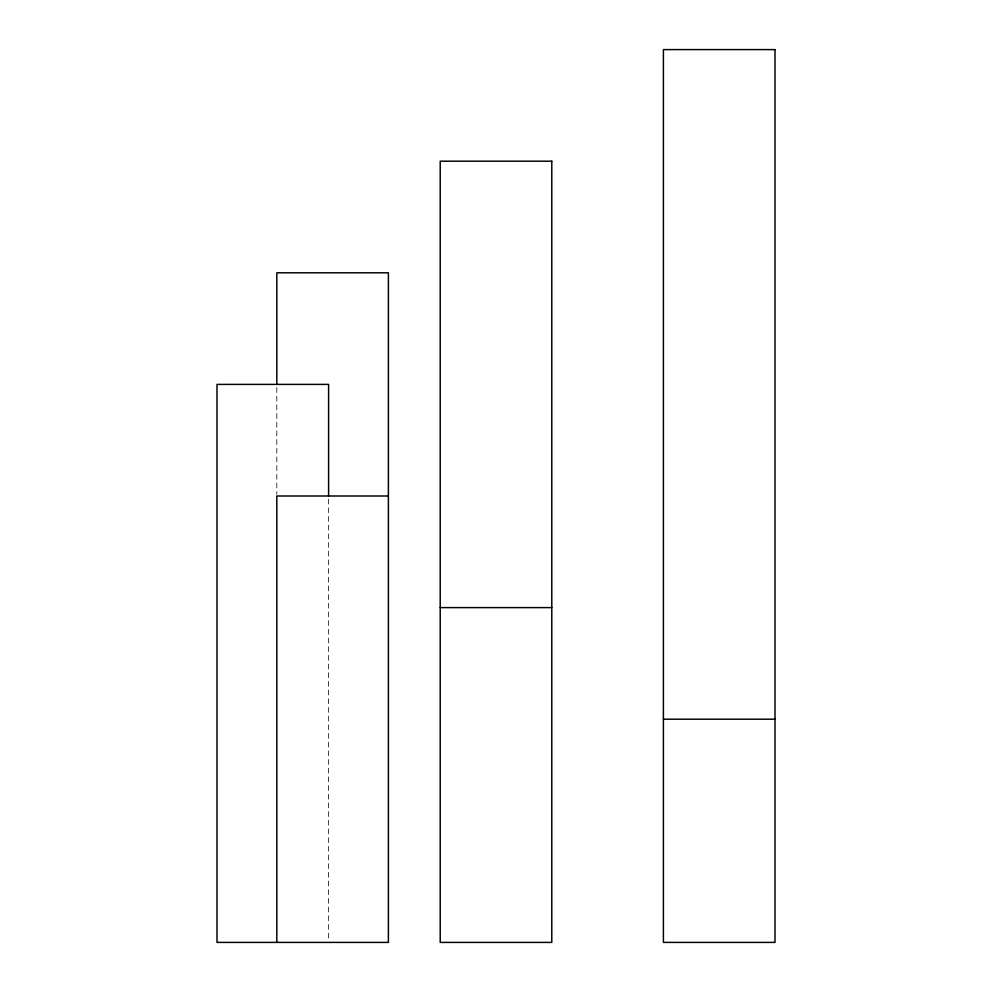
<?xml version="1.0" encoding="UTF-8"?>
<svg xmlns="http://www.w3.org/2000/svg" width="992" height="992" viewBox="0 0 992 992"><rect width="100%" height="100%" fill="white"/><g stroke="black" fill="none" stroke-linecap="round" stroke-linejoin="round"><path stroke-width="0.74" stroke-dasharray="4.96 3.72" d="M328.6 499.1L328.6 940.85M276.818 387.5L276.818 494.45"/><path stroke-width="1.49" d="M388.393 496L276.818 496L276.818 942.4M440.212 607.6L551.788 607.6M663.4 719.2L775 719.2M328.6 496L328.6 384.4L217 384.4L217 942.4L388.393 942.4L388.393 272.8L276.818 272.8L276.818 384.4M775 49.6L663.4 49.6L663.4 942.4L775 942.4L775 49.6M551.788 161.2L440.212 161.2L440.212 942.4L551.788 942.4L551.788 161.2"/></g></svg>
